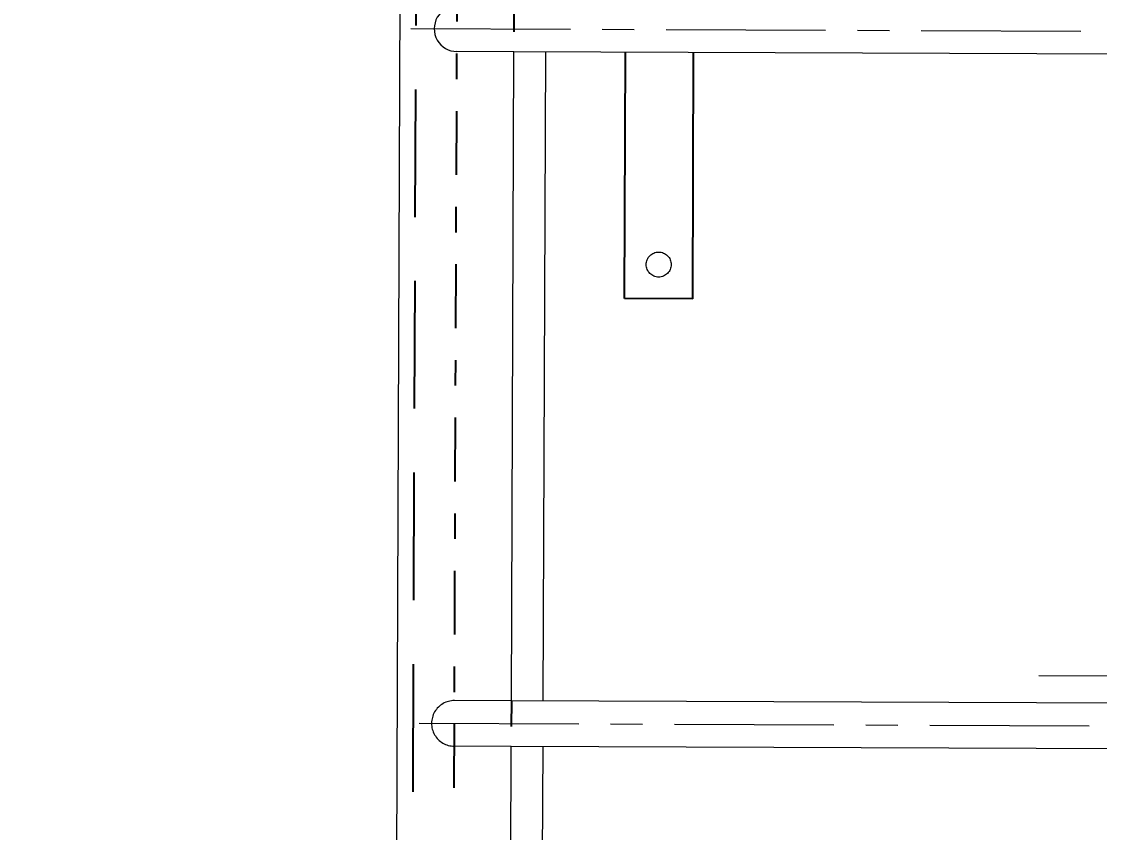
# Model space of a CAD drawing. Header units: millimetres. Extents: x -4 to 3776, y -4 to 4079.
# Drawn here: x 660.788 to 665.011, y 533.97 to 537.144 of the extents above; entities that cross this region are included whole.
import ezdxf
from ezdxf import colors
from ezdxf.entities.mleader import LeaderData, LeaderLine
from ezdxf.math import Vec2, Vec3

# ---------------------------------------------------------------- set-up
doc = ezdxf.new("R2010")
doc.units = ezdxf.units.MM
for name, pattern in [('ACAD_ISO04W100', [30, 24, -3, 0, -3]), ('CENTER', [2, 1.25, -0.25, 0.25, -0.25]), ('DASHDOT', [1, 0.5, -0.25, 0, -0.25]), ('DASHED', [0.75, 0.5, -0.25])]:
    doc.linetypes.add(name, pattern=pattern)
for name, color, linetype in [('1轮廓实线层', 7, 'Continuous'), ('4虚线层', 6, 'DASHED'), ('BK_kedu', 255, 'Continuous'), ('CENTER', 1, 'DASHDOT')]:
    doc.layers.add(name, color=color, linetype=linetype)
doc.layers.add('3中心线层', color=2, linetype='CENTER', lineweight=13)
doc.layers.add('刻度', color=3, linetype='ACAD_ISO04W100', lineweight=13)
doc.styles.get("Standard").update_dxf_attribs({"font": 'arial.ttf'})

# ---------------------------------------------------------------- blocks, each defined once
blk = doc.blocks.new('xiang zuo qi zhong ji')
at = {"color": 3}
for p, q in [((-0.8035, 16.1061), (-0.7677, 25.4866)), ((-0.3426, 20.0458), (-0.3329, 22.587)), ((-0.2178, 20.0453), (-0.2081, 22.5865)), ((-0.3426, 20.0458), (-0.5655, 20.0467)), ((-0.3433, 19.8675), (-0.5662, 19.8683)), ((-0.3574, 16.1582), (-0.3433, 19.8675)), ((-0.2326, 16.1578), (-0.2185, 19.867))]:
    blk.add_line(p, q, dxfattribs=at)
at = {"color": 3, "linetype": 'Continuous'}
for p, q in [((-0.3329, 22.587), (-0.5558, 22.5879)), ((8.2536, 22.5542), (-0.3329, 22.587)), ((8.2439, 20.0131), (-0.3426, 20.0458)), ((8.2433, 19.8347), (-0.3433, 19.8675))]:
    blk.add_line(p, q, dxfattribs=at)
at = {"color": 3}
blk.add_circle((0.2346, 21.7537), 0.049, dxfattribs=at)
at = {"color": 3, "linetype": 'Continuous'}
blk.add_arc((-0.5555, 22.677), 0.0892, 89.7814, 269.783, dxfattribs=at)
at = {"color": 3}
blk.add_arc((-0.5659, 19.9575), 0.0892, 89.7814, 269.783, dxfattribs=at)
at = {"layer": '1轮廓实线层', "color": 3}
for p, q in [((0.1003, 21.6204), (0.104, 22.5853)), ((0.3678, 21.6194), (0.3715, 22.5843)), ((0.3678, 21.6194), (0.1003, 21.6204))]:
    blk.add_line(p, q, dxfattribs=at)
at = {"layer": '3中心线层', "color": 3, "ltscale": 0.5}
for p, q in [((-0.7364, 22.6777), (8.4915, 22.6425)), ((-0.7036, 19.958), (8.6983, 19.9222))]:
    blk.add_line(p, q, dxfattribs=at)
at = {"layer": '3中心线层', "color": 3}
blk.add_line((1.7242, 20.1449), (6.9101, 20.1251), dxfattribs=at)
at = {"layer": '4虚线层', "color": 3}
blk.add_line((-0.7503, 13.6898), (-0.7093, 24.4323), dxfattribs=at)
at = {"layer": '4虚线层', "color": 3, "ltscale": 0.2}
for p, q in [((-0.3322, 22.7653), (-0.3329, 22.587)), ((-0.3426, 20.0458), (-0.3433, 19.8675))]:
    blk.add_line(p, q, dxfattribs=at)
at = {"layer": 'CENTER', "color": 3, "ltscale": 0.5}
blk.add_line((-0.5668, 19.7048), (-0.5435, 25.8106), dxfattribs=at)

msp = doc.modelspace()

# ---------------------------------------------------------------- block references
at = {"layer": '刻度', "color": 4, "lineweight": 25}
msp.add_blockref('xiang zuo qi zhong ji', (663.0495, 514.4393), dxfattribs=at)

# ---------------------------------------------------------------- leaders
at = {"layer": 'BK_kedu'}
ml = msp.add_multileader_mtext('Standard', dxfattribs=at)
ml.set_content('', color=256)
ml.set_leader_properties()
ml.build(insert=Vec2(0, 0))
ml.multileader.update_dxf_attribs({"text_right_attachment_type": 6, "dogleg_length": 0.36, "arrow_head_size": 0.18})
ctx = ml.context
ctx.base_point, ctx.char_height, ctx.arrow_head_size, ctx.landing_gap_size, ctx.plane_origin = Vec3(3775.9986, 4079.3284), 0.18, 0.18, 0.09, Vec3(3774.6386, 4079.3284)
ctx.right_attachment = 6
notes = []
notes.append((ctx, [(0, (0, 0, 0), (0, 0), (1, 0), 1, [])]))
ctx.mtext.insert, ctx.mtext.flow_direction = Vec3(3776.0886, 4079.4184), 5
for ctx, leaders in notes:
    for number, flags, end, landing, length, lines in leaders:
        leader = LeaderData()
        leader.index, (leader.has_last_leader_line, leader.has_dogleg_vector, leader.attachment_direction) = number, flags
        leader.last_leader_point, leader.dogleg_vector, leader.dogleg_length = Vec3(end), Vec3(landing), length
        for number, points, colour, breaks in lines:
            line = LeaderLine()
            line.index, line.vertices, line.color, line.breaks = number, Vec3.list(points), colors.encode_raw_color(colour), breaks
            leader.lines.append(line)
        ctx.leaders.append(leader)

doc.saveas('drawing.dxf')
